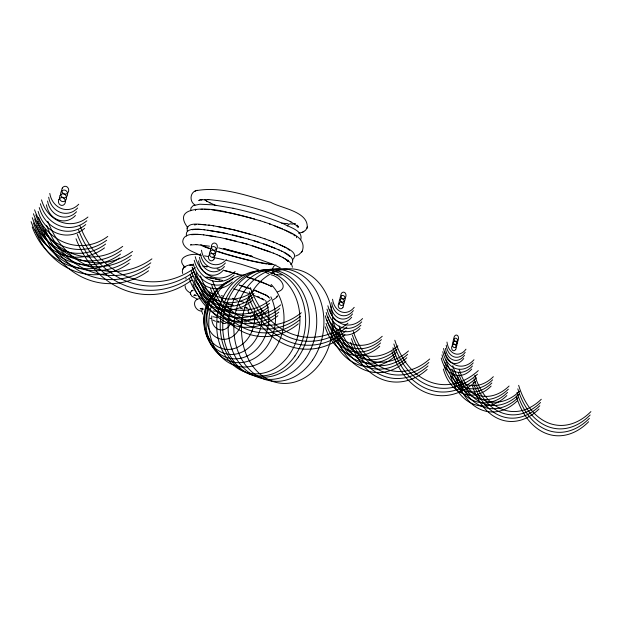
<?xml version="1.0" encoding="UTF-8"?>
<svg xmlns="http://www.w3.org/2000/svg" width="622" height="622" viewBox="0 0 622 622"><rect width="100%" height="100%" fill="white"/><g stroke="black" fill="none" stroke-linecap="round" stroke-linejoin="round"><path stroke-width="0.93" d="M296.453 237.721L296.515 236.795M209.513 225.203C203.822 225.374 185.488 220.048 187.292 231.12M185.931 279.076L186.009 278.135M190.379 294.05L190.767 291.765L192.975 290.233M307.182 227.613C308.66 211.472 280.903 208.23 270.819 202.352C246.911 195.728 221.44 186.157 196.389 190.643M250.495 317.928L250.65 317.018M302.315 251C307.742 235.139 283.181 230.544 273.742 225.389M276.93 296.811L277.404 295.675M277.622 291.835C290.046 287.986 278.819 276.316 271.417 274.924M302.922 232.006L305.627 230.202L307.105 227.8M306.794 228.647L307.493 226.758M193.022 265.034C188.015 263.961 180.473 267.507 182.72 273.524M288.118 260.167L287.9 261.209L287.621 260.33L287.955 261.287M300.683 239.82C303.676 230.715 289.588 227.411 283.857 223.92C267.491 216.985 250.347 212.04 233.001 208.253M186.895 228.297L187.704 226.665M295.528 256.093L298.902 254.623L301.833 251.793M273.307 299.82L276.588 297.378M301.569 252.237L302.58 250.549M276.425 297.643L277.093 296.538M182.821 269.139L183.156 268.595M183.334 268.307L183.669 267.763M202.5 308.24L201.707 311.117L202.788 314.219M194.826 294.805L193.815 295.403L195.821 295.186M200.292 199.561L198.752 200.572L201.971 199.654L201.046 199.817L208.735 199.569L207.958 199.53C236.562 202.049 264.925 209.614 290.917 221.836L290.225 221.486L297.215 225.942L296.484 225.32L298.28 227.232L297.207 225.833L297.992 226.999L297.541 225.164M292.441 259.872C301.102 251.653 281.237 246.017 276.611 243.295M290.598 264.467C297.557 259.024 285.856 252.75 281.393 251.031M199.468 298.661C191.211 299.75 194.375 310.362 201.1 311.117M191.42 244.462L190.464 244.967L196.863 244.602L196.031 244.578L209.536 246.188M197.306 190.262C189.865 191.498 189.002 201.435 195.005 205.035M201.956 308.38L200.152 308.761L204.218 309.118M298.622 233.258L302.362 232.247M301.46 232.636L303.847 231.609M194.841 191.288L195.774 190.9M192.027 290.645L192.867 290.326M193.178 229.425L192.237 229.705L196.194 229.316M246.553 321.799L244.508 322.079M192.618 290.42L191.638 290.614L192.563 290.482M189.617 265.159L190.573 264.964M195.907 224.558L194.468 224.822L196.241 224.542M191.483 234.719L197.835 234.393M293.071 223.811L295.536 223.671M201.007 209.319L202.718 209.287M198.371 224.402L205.75 224.767M190.666 265.058L192.548 265.058M278.625 274.807L281.867 274.854M204.187 209.334L209.046 209.614M197.586 229.254L204.786 229.767M201.505 229.479C196.824 228.989 184.306 227.971 186.577 236.018M200.634 234.556C194.476 233.965 183.023 233.133 182.713 241.857C184.221 249.787 193.978 251.809 200.027 255.144M288.04 223.71L281.696 223.135M200.043 234.51L203.876 234.859M201.093 255.424C193.31 252.019 173.779 256.754 185.084 267.289L184.571 266.838M274.263 264.599C255.02 262.383 236.181 257.391 217.809 251.358M203.845 229.705L221.704 232.457L248.808 239.159M203.332 234.813L220.655 237.62M211.807 209.793L231.718 213.214L254.561 219.014M268.626 264.28L271.41 264.669M208.627 225.055L213.711 225.802M207.662 230.156L227.108 233.67M207.064 235.272L215.764 236.679M264.568 263.627L267.001 264.023M204.506 255.899L208.308 256.513M203.938 266.208L207.476 266.799M202.974 266.185L206.628 266.799M213.478 225.763L212.926 225.669L233.794 229.813L255.393 235.73M217.63 226.455L233.716 229.806L250.161 234.152M244.617 307.633L246.934 308.03M233.281 208.308L213.004 204.856L199.825 204.218L193.162 205.657L191.016 207.88L190.666 210.765M261.069 262.997L263.689 263.471M207.079 277.078L222.513 280.444M205.796 277.078L213.494 278.633M260.19 262.842L251.521 261.03M212.46 257.275L224.052 259.763M220.577 237.573L247.362 244.213L273.657 253.247M213.152 316.73L216.37 317.461M218.633 247.89L249.336 255.79L273.05 264.296M225.802 238.716L236.562 241.289M217.148 268.922L219.434 269.435M215.57 279.091L219.854 280.087M213.105 310.852L215.305 311.373M251.957 256.21L223.5 248.489M252.081 256.373L227.815 249.966M250.713 260.859L225.91 254.274M217.716 321.146L219.061 321.481M233.32 305.239L226.952 303.637M226.509 260.346L241.313 264.288L258.635 269.824M232.356 234.805L243.389 237.635M224.425 270.438L231.368 272.211M224.114 270.547L238.35 274.341M221.292 295.683L223.158 296.165M233.67 272.833L242.627 275.414M219.061 322.437L217.498 321.986M241.989 242.728L247.331 244.236M227.45 303.894L232.138 305.285M233.724 288.81L248.458 293.428M248.714 239.198L259.04 242.316M260.035 220.662L243.202 215.935L226.906 212.257C216.635 208.751 169.402 203.036 187.657 227.551M234.129 299.236L237.518 300.27M239.081 284.977L249.795 288.429M239.486 285.389L250.759 289.028M224.993 253.986L216.992 251.405M223.92 248.753L227.007 249.725M252.485 245.776L270.08 251.824M255.308 235.684L260.377 237.316M253.893 240.753L268.004 245.418M259.864 220.639L265.229 222.342M246.817 276.712L260.75 281.587L269.808 285.615M247.222 277.023L267.343 284.456M240.706 301.281L243.645 302.261M260.253 237.262L265.042 238.887M270.088 224.006L264.988 222.287M269.785 223.936L269.396 223.803L282.404 228.795M209.933 318.184L211.013 318.557M263.425 243.863L275.717 248.512M264.879 238.825L269.8 240.605M253.931 290.147L264.56 294.501M245.55 307.478L247.696 308.302M269.139 240.356L273.773 242.121M268.136 245.558L267.546 245.247L279.154 250.005M271.542 246.848L272.071 247.043M215.453 321.302L212.926 320.081M210.36 248.707L200.758 244.741M205.244 247.082L209.256 248.644M254.289 295.528L264.195 300.045M255.619 290.544L266.535 295.504L265.757 295.069M241.406 308.465L242.899 309.064M273.019 241.834L277.459 243.614M201.831 245.674L205.765 247.292M265.454 272.382L268.564 273.664M194.904 295.131L196.319 295.73M273.206 253.03L277.023 254.693M216.052 205.625L209.42 202.562M257.461 296.399L259.514 297.324M197.423 299.213L191.801 296.196L190.278 293.553M276.533 254.452L280.125 256.124M278.306 249.585L282.318 251.482M280.001 244.773L285.879 247.696L284.767 247.105M284.79 229.992L292.34 234.043M276.051 265.656L280.219 267.825M279.589 255.867L283.616 257.928M268.72 285.047L271.915 286.719M206.488 201.007L210.042 202.889M270.764 286.12L271.542 286.548M261.279 298.21L264.109 299.874M262.709 299.026L263.518 299.485M190.744 293.149C187.891 291.757 184.82 289.246 185.154 285.731M282.302 257.259C286.307 259.506 291.757 262.056 292.464 267.203M265.586 294.937L268.455 296.857L268.035 296.336M284.137 252.446L289.697 256.287L289.02 255.556M204.622 199.864L207.157 201.365M287.053 248.458L288.033 249.111M284.619 258.589L287.823 260.999L287.146 260.268M267.141 295.847L269.707 298.14M293.763 234.999L295.03 235.932M288.888 249.741L289.619 250.347M183.84 266.177L184.361 266.644M190.371 293.981L190.48 294.47M231.423 321.706A12.463 10.209 -82.9 0 1 219.068 329.629A12.463 10.209 -82.9 0 1 211.869 315.945M232.566 298.303A21.537 17.618 -82.9 0 1 233.67 298.98M239.105 304.873A21.537 17.618 -82.9 0 1 240.885 308.776M242.113 319.117A21.537 17.618 -82.9 0 1 219.527 338.772A21.537 17.618 -82.9 0 1 208.743 309.173M214.543 300.784A21.537 17.618 -82.9 0 1 216.736 299.104M261.24 309.476A35.555 28.954 -83 0 1 243.622 351.267A35.555 28.954 -83 0 1 207.872 338.593A35.555 28.954 -83 0 1 214.357 292.853M270.842 296.826A42.731 34.653 -83 0 1 256.684 356.904A42.731 34.653 -83 0 1 209.07 339.612A42.731 34.653 -83 0 1 227.971 281.253M271.145 284.464A46.355 37.476 -83.1 0 1 267.079 358.07A46.355 37.476 -83.1 0 1 210.578 337.171A46.355 37.476 -83.1 0 1 244.905 274.753M254.344 311.63A30.968 25.269 -83 0 1 221.222 348.25A30.968 25.269 -83 0 1 212.257 296.811M265.594 300.434A39.443 32.056 -83 0 1 250.814 353.965A39.443 32.056 -83 0 1 207.756 338.454A39.443 32.056 -83 0 1 222.723 284.993M287.356 225.957A4.914 3.903 -88.3 0 1 292.317 224.301M277.793 274.38A4.945 3.95 -86.1 0 1 272.7 271.106A4.945 3.95 -86.1 0 1 275.849 264.91M251.086 313.169A2.504 2.029 -83.7 0 1 248.357 312.205A2.504 2.029 -83.7 0 1 249.267 308.8M242.246 321.496A5.038 4.09 -83.2 0 1 239.112 321.418M234.152 323.627A5.062 4.121 -83 0 1 229.137 321.411M226.968 322.476A5.085 4.16 -82.9 0 1 220.997 321.271M465.979 349.191A15.737 11.32 -84.4 0 1 454.55 353.661A15.737 11.32 -84.4 0 1 446.969 342.077M465.233 352.285A15.744 11.328 -84.3 0 1 453.796 356.779A15.744 11.328 -84.3 0 1 446.207 345.202M464.486 355.38A15.752 11.336 -84.1 0 1 453.041 359.897A15.752 11.336 -84.1 0 1 445.453 348.328M463.748 358.474A15.76 11.336 -84 0 1 452.287 363.015A15.76 11.336 -84 0 1 444.691 351.461M354.198 307.354A16.778 12.907 -85.3 0 1 341.206 311.832A16.778 12.907 -85.3 0 1 332.545 299.244M353.366 310.635A16.786 12.914 -85.1 0 1 340.358 315.136A16.786 12.914 -85.1 0 1 331.682 302.564M352.526 313.923A16.794 12.922 -85 0 1 339.511 318.448A16.794 12.922 -85 0 1 330.826 305.892M351.687 317.212A16.802 12.93 -84.8 0 1 338.663 321.768A16.802 12.93 -84.8 0 1 329.971 309.22M226.361 259.506A17.984 14.842 -87.2 0 1 211.457 263.938A17.984 14.842 -87.2 0 1 201.458 250.184M225.413 263.005A17.991 14.858 -86.9 0 1 210.493 267.468A17.991 14.858 -86.9 0 1 200.486 253.722M224.464 266.511A17.999 14.874 -86.7 0 1 209.528 271.005A17.999 14.874 -86.7 0 1 199.507 257.267M223.508 270.018A18.007 14.881 -86.5 0 1 208.564 274.535A18.007 14.881 -86.5 0 1 198.535 260.82M78.73 204.241A19.399 17.237 87.9 0 1 61.446 208.572A19.399 17.237 87.9 0 1 49.791 193.411M77.641 207.997A19.406 17.253 88.3 0 1 60.342 212.359A19.406 17.253 88.3 0 1 48.672 197.205M76.553 211.744A19.414 17.268 88.6 0 1 59.238 216.137A19.414 17.268 88.6 0 1 47.552 201.007M75.464 215.5A19.422 17.284 89 0 1 58.126 219.924A19.422 17.284 89 0 1 46.432 204.809M473.972 359.773A27.22 19.531 -84.4 0 1 443.556 348.522M473.233 362.875A27.228 19.539 -84.3 0 1 442.786 351.679M472.487 365.977A27.244 19.554 -84.2 0 1 442.017 354.835M471.74 369.079A27.259 19.562 -84 0 1 441.255 357.992M362.564 318.581A29.032 22.283 -85.3 0 1 327.887 305.76M361.732 321.877A29.047 22.299 -85.1 0 1 327.024 309.111M360.892 325.174A29.063 22.314 -85 0 1 326.153 312.469M360.06 328.47A29.078 22.33 -84.8 0 1 325.29 315.828M235.124 271.464A31.123 25.642 -87.2 0 1 195.222 256.707M234.183 274.978A31.139 25.665 -86.9 0 1 194.235 260.291M233.234 278.493A31.154 25.689 -86.7 0 1 193.248 263.868M232.286 282.007A31.17 25.704 -86.5 0 1 192.268 267.46M87.927 217.039A33.588 29.794 87.9 0 1 41.511 199.88M86.839 220.802A33.604 29.817 88.3 0 1 40.383 203.721M85.75 224.565A33.611 29.848 88.7 0 1 39.248 207.561M84.662 228.328A33.619 29.879 89.1 0 1 38.113 211.402M493.339 376.699A45.064 32.064 -84.4 0 1 445.694 359.361M492.601 379.832A45.079 32.087 -84.3 0 1 444.909 362.579M491.862 382.965A45.103 32.111 -84.2 0 1 444.131 365.806M491.116 386.106A45.126 32.126 -84.1 0 1 443.346 369.025M382.235 336.277A48.112 36.651 -85.3 0 1 327.802 316.474M381.403 339.612A48.127 36.675 -85.2 0 1 326.915 319.902M380.563 342.94A48.151 36.698 -85 0 1 326.037 323.331M379.731 346.283A48.174 36.729 -84.9 0 1 325.15 326.768M254.981 289.984A51.626 42.265 -87.2 0 1 192.206 267.149M254.033 293.537A51.649 42.304 -87 0 1 191.195 270.811M253.076 297.098A51.665 42.335 -86.7 0 1 190.192 274.481M252.128 300.659A51.688 42.366 -86.5 0 1 189.181 278.151M107.777 236.438A55.77 49.208 88.1 0 1 34.591 209.816M106.689 240.248A55.793 49.262 88.4 0 1 33.425 213.75M105.6 244.057A55.809 49.309 88.8 0 1 32.266 217.684M104.512 247.875A55.824 49.363 89.1 0 1 31.1 221.626M509.068 386.044A54.285 38.331 -84.5 0 1 452.8 365.697M508.322 389.209A54.308 38.354 -84.3 0 1 452.007 368.97M507.583 392.381A54.332 38.377 -84.2 0 1 451.214 372.236M506.837 395.553A54.363 38.408 -84.1 0 1 450.429 375.517M397.909 345.855A58.001 43.874 -85.4 0 1 333.524 322.577M397.077 349.222A58.025 43.913 -85.2 0 1 332.63 326.06M396.237 352.596A58.056 43.944 -85.1 0 1 331.736 329.543M395.398 355.971A58.079 43.975 -84.9 0 1 330.834 333.034M270.422 299.765A62.293 50.693 -87.2 0 1 196.023 272.864M269.474 303.357A62.324 50.74 -87 0 1 195.005 276.596M268.517 306.957A62.348 50.779 -86.8 0 1 193.978 280.328M267.561 310.565A62.379 50.825 -86.5 0 1 192.952 284.06M122.721 246.366A67.37 59.152 88.2 0 1 35.788 214.932M121.624 250.223A67.394 59.214 88.5 0 1 34.607 218.944M120.528 254.087A67.417 59.277 88.9 0 1 33.417 222.956M119.432 257.951A67.44 59.339 89.2 0 1 32.235 226.976M519.735 391.106A58.989 41.417 -84.5 0 1 459.207 369.266M518.989 394.301A59.012 41.449 -84.4 0 1 458.406 372.57M518.243 397.489A59.043 41.472 -84.3 0 1 457.613 375.875M517.496 400.692A59.074 41.503 -84.2 0 1 456.82 379.187M408.467 350.963A63.063 47.466 -85.4 0 1 339.122 325.944M407.628 354.361A63.094 47.505 -85.2 0 1 338.22 329.466M406.788 357.759A63.117 47.536 -85.1 0 1 337.318 332.995M405.948 361.157A63.149 47.567 -84.9 0 1 336.416 336.518M280.724 304.873A67.775 54.915 -87.2 0 1 200.486 275.927M279.768 308.504A67.806 54.961 -87 0 1 199.452 279.698M278.812 312.135A67.837 55.008 -86.8 0 1 198.418 283.476M277.847 315.766A67.868 55.055 -86.5 0 1 197.384 287.255M132.54 251.412A73.357 64.175 88.2 0 1 38.634 217.529M131.444 255.308A73.38 64.245 88.6 0 1 37.437 221.595M130.34 259.203A73.404 64.307 88.9 0 1 36.239 225.654M129.236 263.106A73.427 64.377 89.3 0 1 35.042 229.728M541.288 399.254A65.94 45.756 -84.5 0 1 474.773 375.276M540.541 402.504A65.971 45.787 -84.4 0 1 473.964 378.642M539.795 405.746A66.002 45.81 -84.3 0 1 473.163 382.017M539.041 408.996A66.041 45.841 -84.2 0 1 472.355 385.391M429.685 359.018A70.581 52.559 -85.4 0 1 353.296 331.479M428.846 362.478A70.613 52.598 -85.3 0 1 352.386 335.079M427.998 365.93A70.644 52.637 -85.1 0 1 351.469 338.679M427.151 369.398A70.683 52.676 -85 0 1 350.551 342.287M301.266 312.718A75.962 60.979 -87.2 0 1 212.623 280.755M300.302 316.411A75.993 61.026 -87 0 1 211.573 284.619M299.337 320.112A76.032 61.08 -86.8 0 1 210.524 288.484M298.373 323.813A76.063 61.135 -86.6 0 1 209.474 292.348M151.908 258.869A82.345 71.483 88.4 0 1 47.816 221.339M150.796 262.842A82.376 71.561 88.7 0 1 46.596 225.498M149.684 266.815A82.399 71.639 89.1 0 1 45.367 229.666M148.565 270.795A82.431 71.717 89.4 0 1 44.146 233.833M590.9 411.624A74.049 49.877 -84.7 0 1 518.655 385.321M590.146 414.998A74.088 49.908 -84.6 0 1 517.831 388.843M589.384 418.381A74.127 49.939 -84.5 0 1 517.006 392.365M588.63 421.763A74.158 49.978 -84.3 0 1 516.182 395.895M478.279 370.619A79.484 57.628 -85.5 0 1 394.815 340.226M477.424 374.226A79.523 57.675 -85.4 0 1 393.874 343.997M476.561 377.834A79.569 57.722 -85.2 0 1 392.933 347.776M475.698 381.442A79.608 57.76 -85.1 0 1 391.992 351.554M347.923 323.152A85.836 67.308 -87.2 0 1 250.409 287.644M346.944 327.017A85.875 67.37 -87 0 1 249.321 291.702M345.956 330.888A85.914 67.433 -86.8 0 1 248.232 295.769M344.969 334.76A85.96 67.495 -86.6 0 1 247.144 299.843M195.285 267.569A93.417 79.538 88.7 0 1 79.841 225.537M194.142 271.744A93.456 79.632 89 0 1 78.566 229.93M192.991 275.919A93.487 79.717 89.3 0 1 77.291 234.331M191.84 280.094A93.525 79.81 89.6 0 1 76.016 238.739M195.844 209.287L195.432 210.127L195.844 209.287M305.558 358.606A55.35 44.139 -83.2 0 0 281.346 269.606A55.35 44.139 -83.2 0 0 230.373 344.386A55.35 44.139 -83.2 0 0 305.558 358.606M289.502 354.423A51.626 41.48 -83.1 0 0 266.62 271.433A51.626 41.48 -83.1 0 0 218.827 341.229A51.626 41.48 -83.1 0 0 289.502 354.423M321.224 361.841A57.465 45.46 -83.3 0 0 296.383 269.435A57.465 45.46 -83.3 0 0 243.793 347.068A57.465 45.46 -83.3 0 0 321.224 361.841M294.914 355.947A53.088 42.545 -83.2 0 0 271.495 270.601A53.088 42.545 -83.2 0 0 222.427 342.349A53.088 42.545 -83.2 0 0 294.914 355.947M298.49 356.888A53.927 43.151 -83.2 0 0 274.761 270.173A53.927 43.151 -83.2 0 0 224.977 343.056A53.927 43.151 -83.2 0 0 298.49 356.888M312.555 360.146A56.462 44.87 -83.3 0 0 287.994 269.357A56.462 44.87 -83.3 0 0 236.135 345.63A56.462 44.87 -83.3 0 0 312.555 360.146M457.947 340.164A3.203 2.309 -84.4 0 0 456.626 335.064A3.203 2.309 -84.4 0 0 454.006 339.488A3.203 2.309 -84.4 0 0 457.947 340.164M457.201 343.258A3.203 2.309 -84.3 0 0 455.872 338.166A3.203 2.309 -84.3 0 0 453.251 342.59A3.203 2.309 -84.3 0 0 457.201 343.258M456.455 346.353A3.203 2.309 -84.1 0 0 455.125 341.26A3.203 2.309 -84.1 0 0 452.505 345.7A3.203 2.309 -84.1 0 0 456.455 346.353M455.701 349.455A3.211 2.309 -84 0 0 454.371 344.363A3.211 2.309 -84 0 0 451.751 348.81A3.211 2.309 -84 0 0 455.701 349.455M345.521 297.433A3.413 2.628 -85.3 0 0 343.694 292.13A3.413 2.628 -85.3 0 0 340.988 297.036A3.413 2.628 -85.3 0 0 345.521 297.433M344.681 300.721A3.421 2.636 -85.1 0 0 342.854 295.419A3.421 2.636 -85.1 0 0 340.141 300.325A3.421 2.636 -85.1 0 0 344.681 300.721M343.717 304.212A3.421 2.636 -85 0 0 342.193 298.731A3.421 2.636 -85 0 0 339.223 303.404A3.421 2.636 -85 0 0 343.717 304.212M342.877 307.501A3.421 2.636 -84.8 0 0 341.346 302.028A3.421 2.636 -84.8 0 0 338.376 306.708A3.421 2.636 -84.8 0 0 342.877 307.501M216.79 248.769A3.662 3.024 -87.2 0 0 214.676 243.023A3.662 3.024 -87.2 0 0 211.581 248.209A3.662 3.024 -87.2 0 0 216.79 248.769M215.834 252.275A3.662 3.024 -86.9 0 0 213.711 246.53A3.662 3.024 -86.9 0 0 210.617 251.723A3.662 3.024 -86.9 0 0 215.834 252.275M214.878 255.782A3.662 3.032 -86.7 0 0 212.755 250.036A3.662 3.032 -86.7 0 0 209.653 255.238A3.662 3.032 -86.7 0 0 214.878 255.782M213.921 259.296A3.662 3.032 -86.5 0 0 211.799 253.551A3.662 3.032 -86.5 0 0 208.697 258.76A3.662 3.032 -86.5 0 0 213.921 259.296M62.254 188.108A3.95 3.507 87.9 0 0 65.131 194.157A3.95 3.507 87.9 0 0 68.327 188.373A3.95 3.507 87.9 0 0 62.254 188.108M61.15 191.864A3.95 3.514 88.3 0 0 64.035 197.913A3.95 3.514 88.3 0 0 67.23 192.12A3.95 3.514 88.3 0 0 61.15 191.864M60.046 195.627A3.95 3.514 88.6 0 0 62.939 201.676A3.95 3.514 88.6 0 0 66.134 195.868A3.95 3.514 88.6 0 0 60.046 195.627M58.942 199.398A3.95 3.522 89 0 0 61.835 205.439A3.95 3.522 89 0 0 65.038 199.623A3.95 3.522 89 0 0 58.942 199.398"/></g></svg>
